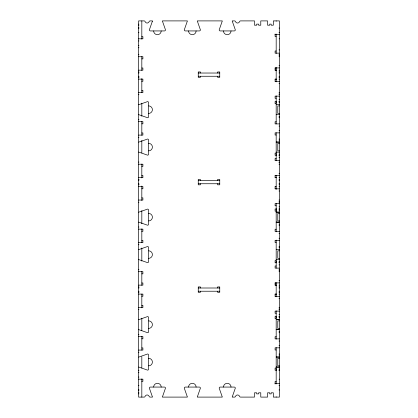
<?xml version="1.0" encoding="UTF-8"?>
<svg xmlns="http://www.w3.org/2000/svg" width="418" height="418" viewBox="0 0 418 418"><rect width="100%" height="100%" fill="white"/><g stroke="black" fill="none" stroke-linecap="round" stroke-linejoin="round"><path stroke-width="0.63" d="M138.598 24.124L139.001 24.124M138.598 25.2L139.001 25.2M138.598 27.933L139.001 27.933M138.598 28.063L139.001 28.063M278.999 28.063L279.402 28.063M138.598 32.547L139.001 32.547M278.999 32.547L279.402 32.547M275.101 34.333L279.402 34.333M275.101 34.694L276.178 34.694M276.178 36.486L275.101 36.486L275.101 34.025M141.822 36.664L142.899 36.664L142.899 38.817L138.598 38.817M279.135 38.817L279.402 38.817M138.598 40.964L139.001 40.964M138.598 45.619L139.001 45.619M138.598 47.772L139.001 47.772M278.999 49.92L279.402 49.92M276.178 50.996L275.101 50.996L275.101 53.143L279.402 53.143M138.598 54.58L139.001 54.58M278.999 54.58L279.402 54.58M278.999 55.296L279.402 55.296M138.598 56.728L142.899 56.728L142.899 58.881L141.822 58.881M278.999 56.728L279.402 56.728M278.999 65.778L279.402 65.778M279.402 67.925L275.101 67.925L275.101 70.167L276.58 70.167M141.822 68.014L142.899 68.014L142.899 70.167L138.598 70.167M275.101 68.014L276.178 68.014M275.101 70.072L276.178 70.072M278.999 70.167L279.402 70.167M138.598 71.953L139.001 71.953M278.999 71.953L279.402 71.953M138.598 72.314L139.001 72.314M138.598 73.03L139.001 73.03M198.252 73.03L219.748 73.03M278.999 73.03L279.402 73.03M138.598 76.254L139.001 76.254M198.252 76.254L219.748 76.254M278.999 76.254L279.402 76.254M138.598 76.969L139.001 76.969M138.598 77.33L139.001 77.33M278.999 77.33L279.402 77.33M138.598 79.122L142.899 79.122L142.899 81.27L141.822 81.27M276.58 79.122L275.101 79.122L275.101 81.358L279.402 81.358M278.999 79.122L279.402 79.122M275.101 79.211L276.178 79.211M275.101 81.27L276.178 81.27M278.999 83.511L279.402 83.511M141.822 90.408L142.899 90.408L142.899 92.556L138.598 92.556M278.999 92.556L279.402 92.556M278.999 93.993L279.402 93.993M138.598 94.708L139.001 94.708M278.999 94.708L279.402 94.708M279.402 96.14L275.101 96.14L275.101 98.287L276.178 98.287M278.999 99.364L279.402 99.364M276.58 101.517L275.101 101.517L275.101 103.664L276.178 103.664M278.999 101.517L279.402 101.517M276.178 101.611L276.58 101.611M278.999 101.611L279.402 101.611M276.178 102.687L276.58 102.687M278.999 102.687L279.402 102.687M276.178 104.641L279.402 104.683M279.402 105.911L277.792 105.911L277.792 113.435L279.402 113.435M276.178 114.71L279.402 114.663M278.999 116.659L279.402 116.659M278.999 117.735L279.402 117.735M138.598 119.517L139.001 119.517M138.598 121.669L142.899 121.669L142.899 123.817L141.822 123.817M276.178 121.758L275.101 121.758L275.101 123.906L279.402 123.906M278.999 126.058L279.402 126.058M278.999 130.714L279.402 130.714M279.402 132.867L275.101 132.867L275.101 135.014L276.178 135.014M141.822 132.955L142.899 132.955L142.899 135.103L138.598 135.103M138.598 137.256L139.001 137.256M278.999 139.037L279.402 139.037M278.999 140.114L279.402 140.114M276.178 142.063L279.402 142.063M276.178 142.11L279.402 142.11M279.402 143.337L277.792 143.337L277.792 150.861L279.402 150.861M276.178 152.131L279.402 152.131M276.178 153.108L275.101 153.108L275.101 155.256L276.58 155.256M276.178 154.085L276.58 154.085M278.999 154.085L279.402 154.085M276.178 155.162L276.58 155.162M278.999 155.162L279.402 155.162M278.999 155.256L279.402 155.256M278.999 157.408L279.402 157.408M276.178 158.479L275.101 158.479L275.101 160.632L279.402 160.632M138.598 162.064L139.001 162.064M278.999 162.064L279.402 162.064M278.999 162.78L279.402 162.78M138.598 164.217L142.899 164.217L142.899 166.364L141.822 166.364M278.999 164.217L279.402 164.217M278.999 173.261L279.402 173.261M279.402 175.408L275.101 175.408L275.101 177.65L276.58 177.65M141.822 175.503L142.899 175.503L142.899 177.65L138.598 177.65M275.101 175.503L276.178 175.503M275.101 177.561L276.178 177.561M278.999 177.65L279.402 177.65M138.598 179.442L139.001 179.442M278.999 179.442L279.402 179.442M138.598 179.797L139.001 179.797M138.598 180.519L139.001 180.519M198.252 180.519L219.748 180.519M278.999 180.519L279.402 180.519M138.598 183.742L139.001 183.742M198.252 183.742L219.748 183.742M278.999 183.742L279.402 183.742M138.598 184.458L139.001 184.458M138.598 184.813L139.001 184.813M278.999 184.813L279.402 184.813M138.598 186.606L142.899 186.606L142.899 188.758L141.822 188.758M278.999 186.606L279.402 186.606M275.101 186.694L276.178 186.694M275.101 188.758L276.178 188.758M279.402 188.847L275.101 188.847L275.101 186.606M278.999 190.995L279.402 190.995M141.822 197.892L142.899 197.892L142.899 200.044L138.598 200.044M278.999 200.044L279.402 200.044M278.999 201.476L279.402 201.476M138.598 202.192L139.001 202.192M278.999 202.192L279.402 202.192M279.402 203.623L275.101 203.623L275.101 205.776L276.178 205.776M278.999 206.853L279.402 206.853M276.58 209L275.101 209L275.101 211.147L276.178 211.147M278.999 209L279.402 209M276.178 209.099L276.58 209.099M278.999 209.099L279.402 209.099M276.178 210.17L276.58 210.17M278.999 210.17L279.402 210.17M276.178 212.125L279.402 212.125M276.178 212.172L279.402 212.172M279.402 213.399L277.792 213.399L277.792 220.923L279.402 220.923M276.178 222.146L279.402 222.146M276.178 222.193L279.402 222.193M278.999 224.147L279.402 224.147M278.999 225.218L279.402 225.218M138.598 227.005L139.001 227.005M138.598 229.153L142.899 229.153L142.899 231.306L141.822 231.306M276.178 229.242L275.101 229.242L275.101 231.394L279.402 231.394M278.999 233.542L279.402 233.542M278.999 238.203L279.402 238.203M279.402 240.35L275.101 240.35L275.101 242.497L276.178 242.497M141.822 240.439L142.899 240.439L142.899 242.592L138.598 242.592M138.598 244.739L139.001 244.739M278.999 246.521L279.402 246.521M278.999 247.597L279.402 247.597M276.178 249.593L279.402 249.593M279.402 250.821L277.792 250.821L277.792 258.345L279.402 258.345M276.178 259.62L279.402 259.573M276.178 260.592L275.101 260.592L275.101 262.744L276.58 262.744M276.178 261.569L276.58 261.569M278.999 261.569L279.402 261.569M276.178 262.645L276.58 262.645M278.999 262.645L279.402 262.645M278.999 262.744L279.402 262.744M278.999 264.892L279.402 264.892M276.178 265.968L275.101 265.968L275.101 268.116L279.402 268.116M138.598 269.553L139.001 269.553M278.999 269.553L279.402 269.553M278.999 270.268L279.402 270.268M138.598 271.7L142.899 271.7L142.899 273.847L141.822 273.847M278.999 271.7L279.402 271.7M278.999 280.744L279.402 280.744M279.402 282.897L275.101 282.897L275.101 285.133L276.58 285.133M141.822 282.986L142.899 282.986L142.899 285.133L138.598 285.133M275.101 282.986L276.178 282.986M275.101 285.045L276.178 285.045M278.999 285.133L279.402 285.133M138.598 286.926L139.001 286.926M278.999 286.926L279.402 286.926M138.598 287.286L139.001 287.286M138.598 288.002L139.001 288.002M198.252 288.002L219.748 288.002M278.999 288.002L279.402 288.002M138.598 291.226L139.001 291.226M198.252 291.226L219.748 291.226M278.999 291.226L279.402 291.226M138.598 291.942L139.001 291.942M138.598 292.302L139.001 292.302M278.999 292.302L279.402 292.302M138.598 294.094L142.899 294.094L142.899 296.242L141.822 296.242M276.58 294.094L275.101 294.094L275.101 296.331L279.402 296.331M278.999 294.094L279.402 294.094M275.101 294.183L276.178 294.183M275.101 296.242L276.178 296.242M278.999 298.483L279.402 298.483M141.822 305.38L142.899 305.38L142.899 307.528L138.598 307.528M278.999 307.528L279.402 307.528M278.999 308.959L279.402 308.959M138.598 309.681L139.001 309.681M278.999 309.681L279.402 309.681M279.402 311.112L275.101 311.112L275.101 313.26L276.178 313.26M278.999 314.336L279.402 314.336M276.58 316.483L275.101 316.483L275.101 318.636L276.178 318.636M278.999 316.483L279.402 316.483M276.178 316.583L276.58 316.583M278.999 316.583L279.402 316.583M276.178 317.659L276.58 317.659M278.999 317.659L279.402 317.659M279.402 320.883L277.792 320.883L277.792 328.407L279.402 328.407M276.178 329.635L279.402 329.635M276.178 329.677L279.402 329.677M278.999 331.631L279.402 331.631M278.999 332.707L279.402 332.707M138.598 334.489L139.001 334.489M138.598 336.642L142.899 336.642L142.899 338.789L141.822 338.789M276.178 336.73L275.101 336.73L275.101 338.878L279.402 338.878M278.999 341.031L279.402 341.031M278.999 345.686L279.402 345.686M279.402 347.833L275.101 347.833L275.101 349.986L276.178 349.986M141.822 347.928L142.899 347.928L142.899 350.075L138.598 350.075M138.598 352.222L139.001 352.222M278.999 354.009L279.402 354.009M278.999 355.081L279.402 355.081M279.402 358.31L277.792 358.31L277.792 365.834L279.402 365.834M276.178 367.056L279.402 367.056M276.178 367.103L279.402 367.103M276.178 368.08L275.101 368.08L275.101 370.228L276.58 370.228M276.178 369.057L276.58 369.057M278.999 369.057L279.402 369.057M276.178 370.129L276.58 370.129M278.999 370.129L279.402 370.129M138.598 370.228L139.001 370.228M278.999 370.228L279.402 370.228M138.598 372.381L139.001 372.381M138.598 377.036L139.001 377.036M138.598 379.183L142.899 379.183L142.899 381.336L141.822 381.336M279.135 379.183L279.402 379.183M276.178 381.514L275.101 381.514L275.101 383.975M275.101 383.306L276.178 383.306M275.101 383.667L279.402 383.667M138.598 385.453L139.001 385.453M278.999 385.453L279.402 385.453M138.598 389.937L139.001 389.937M278.999 389.937L279.402 389.937M138.598 390.067L139.001 390.067M138.598 392.8L139.001 392.8M138.598 393.876L139.001 393.876M276.178 20.9L276.178 21.213M276.178 34.067L276.178 53.415M276.178 67.444L276.178 81.844M276.178 95.874L276.178 123.906M276.178 132.731L276.178 160.768M276.178 175.408L276.178 189.328M276.178 203.357L276.178 231.797M276.178 240.084L276.178 268.116M276.178 282.761L276.178 296.811M276.178 310.84L276.178 339.15M276.178 347.567L276.178 383.933M276.178 396.786L276.178 397.1M217.6 73.03L217.6 71.953L219.748 71.953L219.748 77.33L217.6 77.33L217.6 76.254M217.6 180.519L217.6 179.442L219.748 179.442L219.748 184.813L217.6 184.813L217.6 183.742M217.6 288.002L217.6 286.926L219.748 286.926L219.748 292.302L217.6 292.302L217.6 291.226M200.4 73.03L200.4 71.953L198.252 71.953L198.252 77.33L200.4 77.33L200.4 76.254M200.4 180.519L200.4 179.442L198.252 179.442L198.252 184.813L200.4 184.813L200.4 183.742M200.4 288.002L200.4 286.926L198.252 286.926L198.252 292.302L200.4 292.302L200.4 291.226M141.822 20.9L141.822 39.083M141.822 56.592L141.822 70.433M141.822 78.563L141.822 92.556M141.822 103.194L141.822 116.251M141.822 121.398L141.822 135.239M141.822 140.516L141.822 152.925M141.822 164.081L141.822 177.916M141.822 186.047L141.822 200.447M141.822 210.682L141.822 223.74M141.822 228.886L141.822 242.592M141.822 248.005L141.822 261.062M141.822 271.434L141.822 285.269M141.822 294.094L141.822 307.8M141.822 318.166L141.822 330.57M141.822 336.234L141.822 350.075M141.822 356.726L141.822 367.976M141.822 378.917L141.822 397.1M138.598 152.089A1.076 1.076 0 0 1 138.907 152.131L147.554 155.162A1.076 1.076 0 0 0 148.63 154.085L148.63 140.114A1.076 1.076 0 0 0 147.554 139.037L138.907 142.063A1.076 1.076 0 0 1 138.598 142.11M148.63 143.337A3.762 3.762 0 0 1 152.392 147.099A3.762 3.762 0 0 1 148.63 150.861M138.598 114.663A1.076 1.076 0 0 1 138.907 114.71L147.554 117.735A1.076 1.076 0 0 0 148.63 116.659L148.63 102.687A1.076 1.076 0 0 0 147.554 101.611L138.907 104.641A1.076 1.076 0 0 1 138.598 104.683M148.63 105.911A3.762 3.762 0 0 1 152.392 109.673A3.762 3.762 0 0 1 148.63 113.435M231.018 30.932A3.762 3.762 0 0 1 227.256 34.694A3.762 3.762 0 0 1 223.494 30.932M196.099 30.932A3.762 3.762 0 0 1 192.337 34.694A3.762 3.762 0 0 1 188.575 30.932M161.186 30.932A3.762 3.762 0 0 1 157.424 34.694A3.762 3.762 0 0 1 153.662 30.932M138.598 259.573A1.076 1.076 0 0 1 138.907 259.62L147.554 262.645A1.076 1.076 0 0 0 148.63 261.569L148.63 247.597A1.076 1.076 0 0 0 147.554 246.521L138.907 249.551A1.076 1.076 0 0 1 138.598 249.593M148.63 250.821A3.762 3.762 0 0 1 152.392 254.583A3.762 3.762 0 0 1 148.63 258.345M138.598 222.146A1.076 1.076 0 0 1 138.907 222.193L147.554 225.218A1.076 1.076 0 0 0 148.63 224.147L148.63 210.17A1.076 1.076 0 0 0 147.554 209.099L138.907 212.125A1.076 1.076 0 0 1 138.598 212.172M148.63 213.399A3.762 3.762 0 0 1 152.392 217.161A3.762 3.762 0 0 1 148.63 220.923M138.598 367.056A1.076 1.076 0 0 1 138.907 367.103L147.554 370.129A1.076 1.076 0 0 0 148.63 369.057L148.63 355.081A1.076 1.076 0 0 0 147.554 354.009L138.907 357.035A1.076 1.076 0 0 1 138.598 357.082M148.63 358.31A3.762 3.762 0 0 1 152.392 362.072A3.762 3.762 0 0 1 148.63 365.834M138.598 329.635A1.076 1.076 0 0 1 138.907 329.677L147.554 332.707A1.076 1.076 0 0 0 148.63 331.631L148.63 317.659A1.076 1.076 0 0 0 147.554 316.583L138.907 319.613A1.076 1.076 0 0 1 138.598 319.655M148.63 320.883A3.762 3.762 0 0 1 152.392 324.645A3.762 3.762 0 0 1 148.63 328.407M223.494 387.068A3.762 3.762 0 0 1 227.256 383.306A3.762 3.762 0 0 1 231.018 387.068M188.575 387.068A3.762 3.762 0 0 1 192.337 383.306A3.762 3.762 0 0 1 196.099 387.068M153.662 387.068A3.762 3.762 0 0 1 157.424 383.306A3.762 3.762 0 0 1 161.186 387.068M152.392 21.208L149.362 29.856A1.076 1.076 0 0 0 150.438 30.932L164.41 30.932A1.076 1.076 0 0 0 165.486 29.856L162.461 21.208A1.076 1.076 0 0 1 162.414 20.9L187.353 20.9A1.076 1.076 0 0 1 187.306 21.208L184.281 29.856A1.076 1.076 0 0 0 185.352 30.932L199.329 30.932A1.076 1.076 0 0 0 200.4 29.856L197.374 21.208A1.076 1.076 0 0 1 197.327 20.9L222.266 20.9A1.076 1.076 0 0 1 222.219 21.208L219.194 29.856A1.076 1.076 0 0 0 220.27 30.932L234.242 30.932A1.076 1.076 0 0 0 235.318 29.856L232.288 21.208A1.076 1.076 0 0 1 232.246 20.9L234.508 20.9A1.076 1.076 0 0 1 235.522 21.616A2.147 2.147 0 0 0 239.577 21.616A1.076 1.076 0 0 1 240.59 20.9L254.505 20.9L254.505 25.2L256.652 25.2L256.652 24.124L258.622 24.124L258.622 25.2L260.775 25.2L260.775 20.9L267.562 20.9L267.562 25.2L269.714 25.2L269.714 24.124L271.162 24.124L271.162 25.2L273.315 25.2L273.315 20.9L279.402 20.9L279.402 397.1L273.315 397.1L273.315 392.8L271.162 392.8L271.162 393.876L269.714 393.876L269.714 392.8L267.562 392.8L267.562 397.1L260.775 397.1L260.775 392.8L258.622 392.8L258.622 393.876L256.652 393.876L256.652 392.8L254.505 392.8L254.505 397.1L240.59 397.1A1.076 1.076 0 0 1 239.577 396.384A2.147 2.147 0 0 0 235.522 396.384A1.076 1.076 0 0 1 234.508 397.1L232.246 397.1A1.076 1.076 0 0 1 232.288 396.792L235.318 388.144A1.076 1.076 0 0 0 234.242 387.068L220.27 387.068A1.076 1.076 0 0 0 219.194 388.144L222.219 396.792A1.076 1.076 0 0 1 222.266 397.1L197.327 397.1A1.076 1.076 0 0 1 197.374 396.792L200.4 388.144A1.076 1.076 0 0 0 199.329 387.068L185.352 387.068A1.076 1.076 0 0 0 184.281 388.144L187.306 396.792A1.076 1.076 0 0 1 187.353 397.1L162.414 397.1A1.076 1.076 0 0 1 162.461 396.792L165.486 388.144A1.076 1.076 0 0 0 164.41 387.068L150.438 387.068A1.076 1.076 0 0 0 149.362 388.144L152.392 396.792A1.076 1.076 0 0 1 152.434 397.1L150.166 397.1A1.076 1.076 0 0 1 149.153 396.384A2.147 2.147 0 0 0 145.103 396.384A1.076 1.076 0 0 1 144.09 397.1L138.598 397.1L138.598 20.9L144.09 20.9A1.076 1.076 0 0 1 145.098 21.616A2.147 2.147 0 0 0 149.153 21.616A1.076 1.076 0 0 1 150.166 20.9L152.434 20.9A1.076 1.076 0 0 1 152.392 21.208M279.402 319.613L276.178 319.613L279.402 319.655M279.402 357.035L276.178 357.035L279.402 357.082"/></g></svg>
